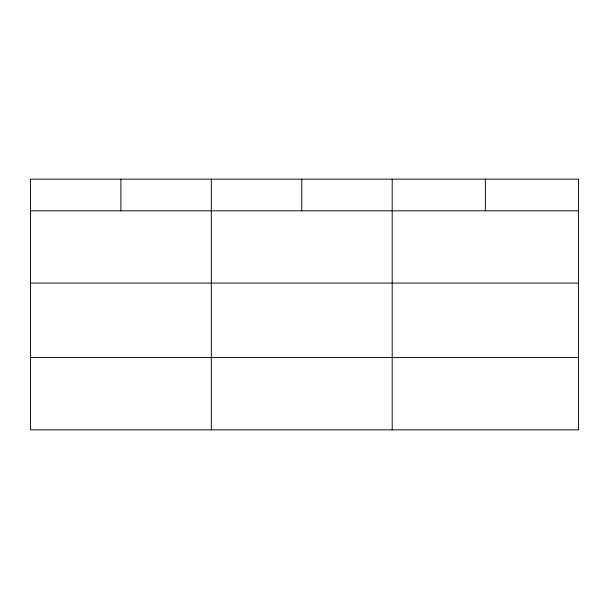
<?xml version="1.0" encoding="UTF-8"?>
<svg xmlns="http://www.w3.org/2000/svg" width="609" height="609" viewBox="0 0 609 609"><rect width="100%" height="100%" fill="white"/><g stroke="black" fill="none" stroke-linecap="round" stroke-linejoin="round"><path stroke-width="0.91" d="M578.55 283.086L578.55 179.153L30.45 179.153L30.45 429.847L578.55 429.847L578.55 283.086L30.45 283.086M30.45 210.805L578.55 210.805M30.45 357.567L578.55 357.567M485.373 179.153L485.373 210.805M392.196 179.153L392.196 429.847M301.76 179.153L301.76 210.805M211.323 179.153L211.323 429.847M120.887 179.153L120.887 210.805"/></g></svg>
